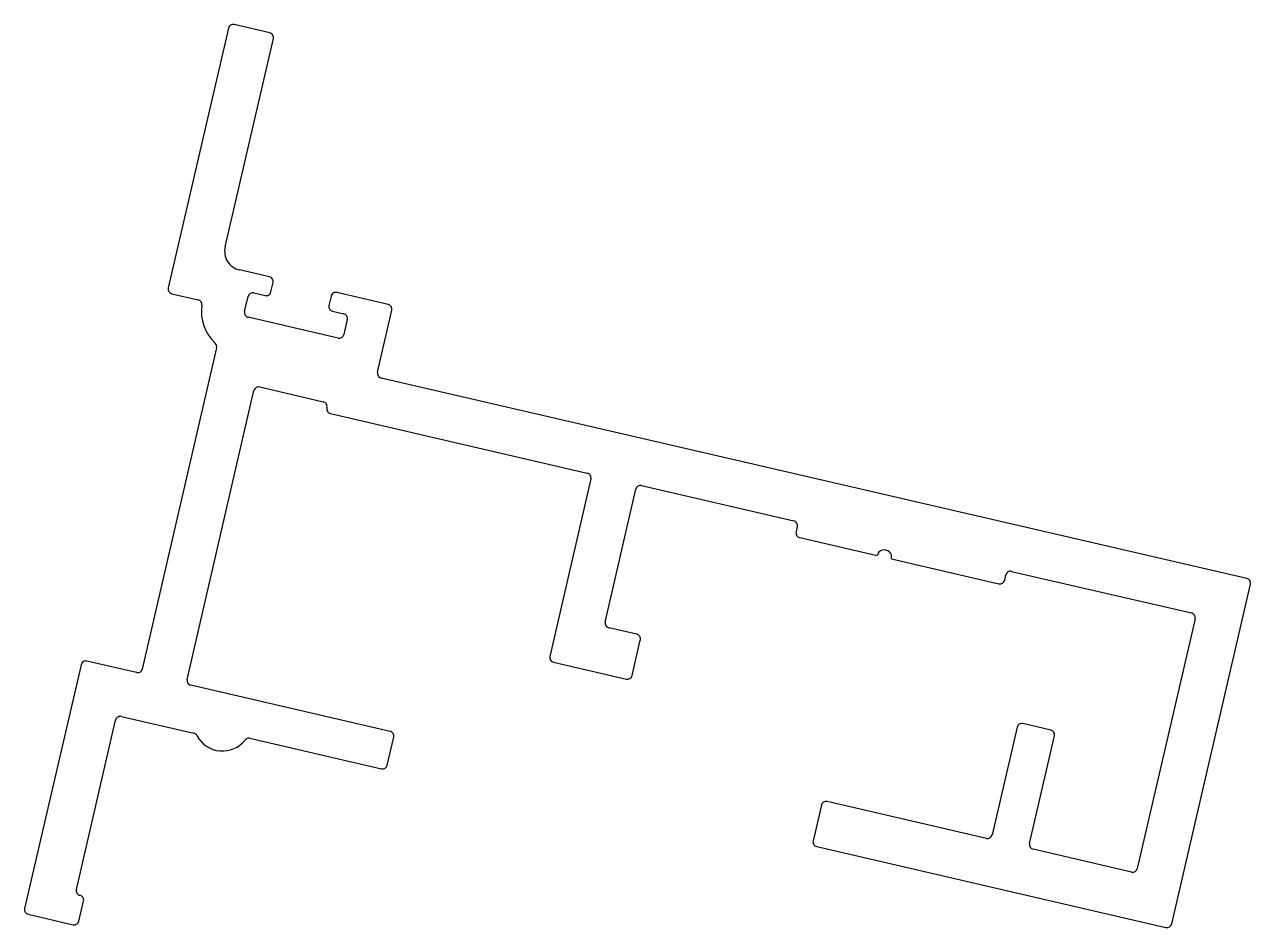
# Model space of a CAD drawing. Extents: x -24.1 to 39.7, y 1 to 48.
import ezdxf

# ---------------------------------------------------------------- set-up
doc = ezdxf.new("R2010")
doc.units = 0
doc.layers.get('0').update_dxf_attribs({"linetype": 'CONTINUOUS'})

msp = doc.modelspace()

# ---------------------------------------------------------------- linework, layer by layer
at = {"color": 7}
for p, q in [((-11.381, 47.541), (-13.232, 47.97)), ((-13.532, 47.783), (-16.663, 34.26)), ((-13.704, 36.398), (-11.194, 47.241)), ((-11.397, 34.837), (-12.956, 35.198)), ((-11.323, 34.05), (-11.21, 34.538)), ((-16.476, 33.96), (-15.104, 33.643)), ((-12.207, 33.999), (-11.622, 33.863)), ((-8.19, 33.838), (-8.302, 33.351)), ((-5.211, 33.405), (-7.89, 34.025)), ((-12.687, 33.032), (-12.507, 33.811)), ((-7.824, 31.649), (-12.5, 32.732)), ((-8.115, 33.051), (-7.531, 32.916)), ((-7.344, 32.616), (-7.524, 31.837)), ((-5.772, 29.871), (-5.023, 33.105)), ((-14.15, 31.148), (-18.023, 14.421)), ((39.492, 19.134), (-5.585, 29.571)), ((-15.685, 13.88), (-12.203, 28.917)), ((-11.903, 29.104), (-8.591, 28.337)), ((-8.404, 28.037), (-8.408, 28.018)), ((-8.221, 27.718), (5.155, 24.621)), ((5.342, 24.321), (3.2, 15.07)), ((6.08, 16.867), (7.68, 23.779)), ((7.98, 23.967), (15.9, 22.133)), ((16.088, 21.833), (16.026, 21.565)), ((16.213, 21.265), (20.25, 20.33)), ((20.992, 20.158), (26.588, 18.863)), ((26.888, 19.05), (26.95, 19.318)), ((27.25, 19.505), (36.609, 17.338)), ((35.586, 1.157), (39.679, 18.834)), ((36.799, 17.034), (33.79, 4.036)), ((7.728, 16.229), (6.267, 16.567)), ((7.487, 14.078), (7.915, 15.929)), ((-18.323, 14.234), (-20.905, 14.831)), ((3.387, 14.77), (7.187, 13.89)), ((-21.204, 14.644), (-24.144, 1.95)), ((-5.11, 11.175), (-15.498, 13.58)), ((-21.451, 2.938), (-19.408, 11.765)), ((-19.108, 11.952), (-15.336, 11.079)), ((29.29, 11.236), (27.829, 11.575)), ((-5.261, 9.413), (-4.923, 10.875)), ((27.529, 11.388), (26.232, 5.786)), ((28.181, 5.335), (29.478, 10.936)), ((-12.412, 10.812), (-5.561, 9.226)), ((17.34, 7.332), (16.911, 5.481)), ((25.932, 5.599), (17.64, 7.519)), ((17.098, 5.181), (35.286, 0.97)), ((33.49, 3.849), (28.368, 5.035)), ((-21.318, 1.296), (-21.077, 2.338)), ((-23.956, 1.65), (-21.618, 1.109))]:
    msp.add_line(p, q, dxfattribs=at)
for centre, radius, start, end in [((-13.288, 47.726), 0.25, 76.96414, 166.96423), ((-11.437, 47.298), 0.25, 346.96414, 76.96423), ((-12.73, 36.173), 1, 166.96414, 256.96423), ((-11.453, 34.594), 0.25, 346.96414, 76.96423), ((-16.419, 34.204), 0.25, 166.96414, 256.96423), ((-12.263, 33.755), 0.25, 76.96414, 166.96423), ((-11.566, 34.107), 0.25, 256.96414, 346.96423), ((-7.946, 33.782), 0.25, 76.96414, 166.96423), ((-15.16, 33.399), 0.25, 351.55277, 76.96423), ((-12.687, 33.032), 2.25, 171.55279, 226.96412), ((-8.059, 33.295), 0.25, 166.96414, 256.96423), ((-5.267, 33.162), 0.25, 346.96414, 76.96423), ((-12.444, 32.976), 0.25, 166.96414, 256.96423), ((-7.587, 32.672), 0.25, 346.96414, 76.96423), ((-14.394, 31.205), 0.25, 346.96419, 46.96412), ((-7.768, 31.893), 0.25, 256.96414, 346.96423), ((-5.529, 29.814), 0.25, 166.96419, 256.96419), ((-11.96, 28.86), 0.25, 76.96414, 166.96423), ((-8.647, 28.093), 0.25, 346.96419, 76.96419), ((-8.165, 27.961), 0.25, 166.96419, 256.96419), ((5.098, 24.377), 0.25, 346.96419, 76.96419), ((7.924, 23.723), 0.25, 76.96419, 166.96419), ((15.844, 21.889), 0.25, 346.96414, 76.96423), ((16.269, 21.509), 0.25, 166.96414, 256.96423), ((20.621, 20.244), 0.381, 346.96419, 166.96419), ((27.194, 19.262), 0.25, 76.96419, 166.96423), ((26.645, 19.106), 0.25, 256.96414, 346.96423), ((39.436, 18.891), 0.25, 346.96419, 76.96419), ((36.551, 17.091), 0.254, 346.96419, 76.96419), ((6.323, 16.811), 0.25, 166.96419, 256.96419), ((7.672, 15.985), 0.25, 346.96419, 76.96419), ((-20.961, 14.588), 0.25, 76.96414, 166.96423), ((3.444, 15.014), 0.25, 166.96419, 256.96419), ((-18.266, 14.477), 0.25, 256.96419, 346.96419), ((7.243, 14.134), 0.25, 256.96419, 346.96419), ((-15.441, 13.823), 0.25, 166.96419, 256.96419), ((-19.164, 11.708), 0.25, 76.96414, 166.96423), ((27.773, 11.331), 0.25, 76.96419, 166.96419), ((-15.392, 10.835), 0.25, 27.79225, 76.96419), ((-13.844, 11.651), 1.5, 207.79225, 321.7996), ((-5.166, 10.931), 0.25, 346.96419, 76.96419), ((29.234, 10.993), 0.25, 346.96419, 76.96419), ((-12.469, 10.569), 0.25, 76.96419, 141.7996), ((-5.505, 9.47), 0.25, 256.96419, 346.96419), ((17.583, 7.275), 0.25, 76.96414, 166.96423), ((25.989, 5.843), 0.25, 256.96419, 346.96419), ((17.155, 5.424), 0.25, 166.96414, 256.96423), ((28.424, 5.279), 0.25, 166.96419, 256.96419), ((33.546, 4.093), 0.25, 256.96419, 346.96419), ((-21.208, 2.882), 0.25, 166.96414, 256.96423), ((-21.32, 2.395), 0.25, 346.96414, 76.96423), ((-23.9, 1.894), 0.25, 166.96414, 256.96423), ((-21.562, 1.352), 0.25, 256.96414, 346.96423), ((35.343, 1.213), 0.25, 256.96419, 346.96419)]:
    msp.add_arc(centre, radius, start, end, dxfattribs=at)

doc.saveas('drawing.dxf')
